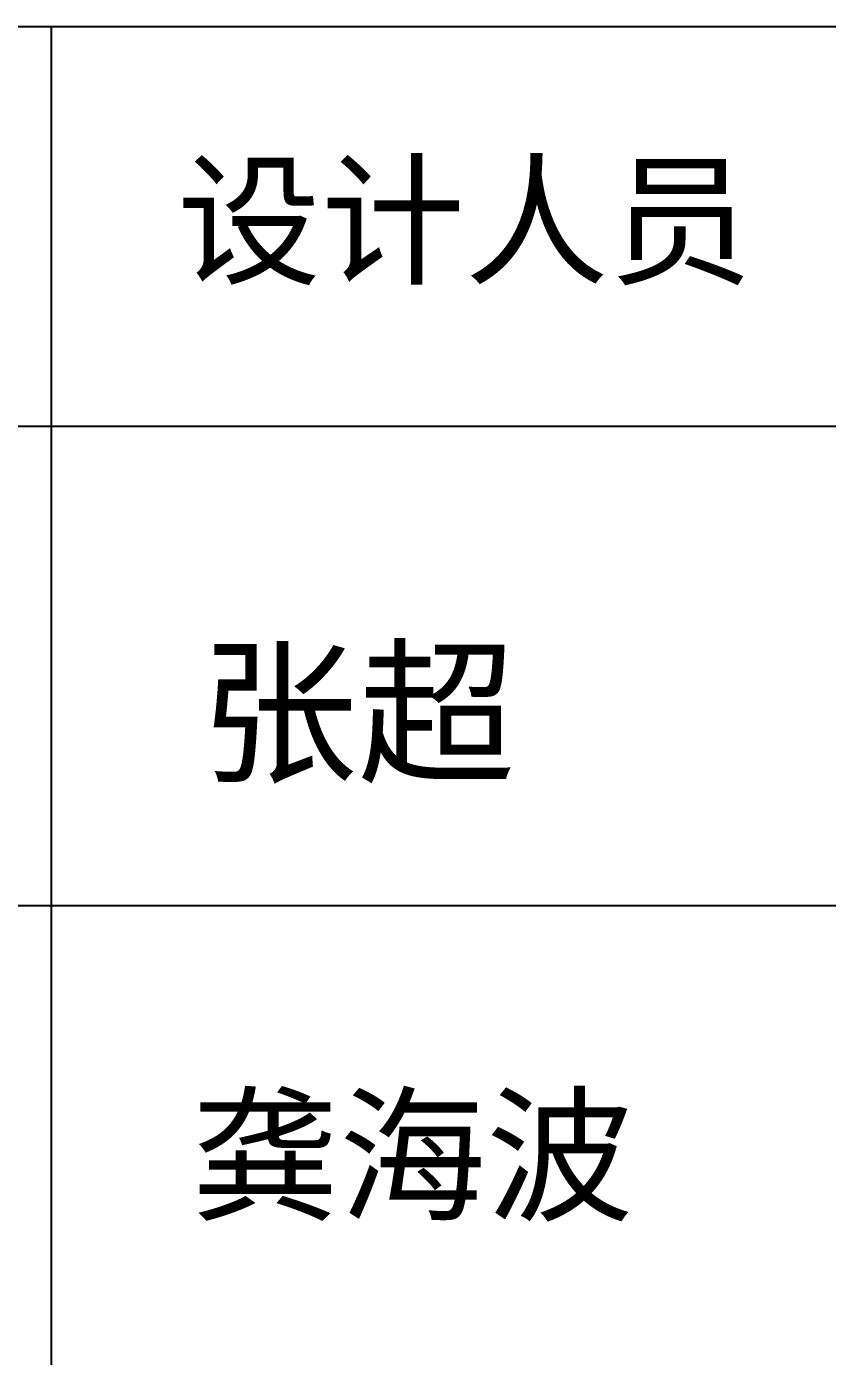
# Model space of a CAD drawing. Extents: x 185245 to 2288779, y -19957 to 815000.
# Drawn here: x 2017683 to 2019502, y 394928 to 397948 of the extents above; entities that cross this region are included whole.
import ezdxf

# ---------------------------------------------------------------- set-up
doc = ezdxf.new("R2010")
doc.units = 0
doc.header["$LTSCALE"] = 1000
doc.header["$MEASUREMENT"] = 0
doc.layers.add('图框', color=4, linetype='Continuous')
doc.styles.add('STYLE-黑体', font='simhei.ttf')
doc.styles.add('宋体', font='')
doc.styles.get('宋体').set_extended_font_data('NSimSun')

msp = doc.modelspace()

# ---------------------------------------------------------------- linework, layer by layer
at = {"layer": '图框', "color": 0}
for p, q in [((2015925.9, 397947.8, 0), (2021398, 397947.8, 0)), ((2015925.9, 397947.8, 0), (2021398, 397947.8, 0)), ((2015925.9, 397947.8, 0), (2021398, 397947.8, 0)), ((2015952, 397947.8, 0), (2021398, 397947.8, 0)), ((2015952, 397947.8, 0), (2021398, 397947.8, 0)), ((2015952, 397947.8, 0), (2021398, 397947.8, 0)), ((2015952, 397947.8, 0), (2021398, 397947.8, 0)), ((2015952, 397947.8, 0), (2021398, 397947.8, 0)), ((2017739.9, 397040.8, 0), (2017739.9, 397947.8, 0)), ((2015925.9, 397040.8, 0), (2021398, 397040.8, 0)), ((2015925.9, 397040.8, 0), (2021398, 397040.8, 0)), ((2017739.9, 391780.3, 0), (2017739.9, 397040.8, 0)), ((2015925.9, 395952.4, 0), (2021398, 395952.4, 0))]:
    msp.add_line(p, q, dxfattribs=at)

# ---------------------------------------------------------------- texts
at = {"layer": '图框', "color": 0, "width": 1.000001}
for s, height, style, p in [('设计人员', 239.44, '宋体', (2018025.6, 397387.6, 0)), ('龚海波', 245.41, 'STYLE-黑体', (2018057.9, 395261.5, 0))]:
    msp.add_text(s, height=height, dxfattribs=dict(at, style=style)).set_placement(p)
at = {"layer": '图框', "color": 4, "style": 'STYLE-黑体'}
msp.add_text('张超', height=262.94, dxfattribs=at).set_placement((2018076.8, 396258.5, 0))

doc.saveas('drawing.dxf')
